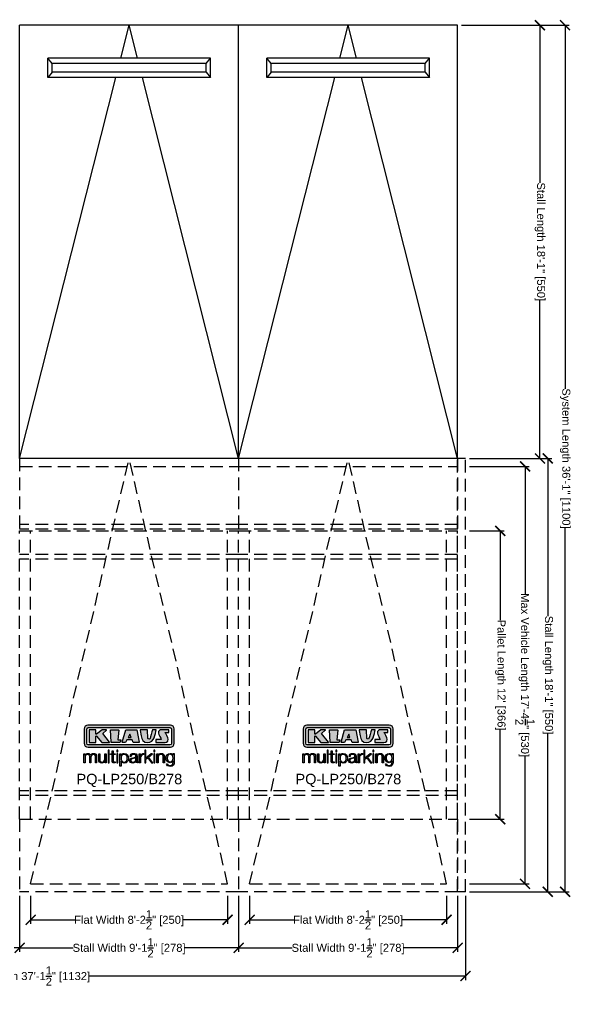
# Model space of a CAD drawing. Extents: x -210816 to 22943, y 10566 to 41486.
# Drawn here: x 13596.1 to 13881.4, y 18687.1 to 19177.7 of the extents above; entities that cross this region are included whole.
import ezdxf

# ---------------------------------------------------------------- set-up
doc = ezdxf.new("R2010")
doc.units = 0
doc.header["$MEASUREMENT"] = 0
doc.linetypes.add('DASHED', pattern=[0.2067, 0.1654, -0.0413])
doc.linetypes.add('HIDDEN', pattern=[9.525, 6.35, -3.175])
doc.layers.get('0').update_dxf_attribs({"linetype": 'CONTINUOUS'})
doc.layers.get('DEFPOINTS').update_dxf_attribs({"linetype": 'CONTINUOUS'})
for name, color, linetype in [('DIM', 6, 'CONTINUOUS'), ('KLAUS', 30, 'CONTINUOUS'), ('LOGO', 7, 'CONTINUOUS')]:
    doc.layers.add(name, color=color, linetype=linetype)
doc.styles.get("Standard").update_dxf_attribs({"font": 'arial.ttf'})
doc.dimstyles.get("Standard").update_dxf_attribs({"dimtxt": 5, "dimasz": 5, "dimexe": 2, "dimexo": 2, "dimgap": 0.09, "dimtad": 0, "dimtih": 1, "dimtoh": 1, "dimdec": 1, "dimzin": 0, "dimdsep": 46, "dimlunit": 4, "dimtxsty": 'Standard', "dimblk": 'ARCHTICK', "dimcen": -0.09, "dimadec": 0, "dimazin": 0, "dimtfac": 1, "dimtdec": 4, "dimtofl": 0, "dimtmove": 0, "dimatfit": 3, "dimldrblk": 'ARCHTICK', "dimfxl": 1, "dimtolj": 1, "dimtzin": 0, "dimarcsym": 0})

# ---------------------------------------------------------------- blocks, each defined once
blk = doc.blocks.new('KLAUS')
at = {"layer": 'LOGO'}
h = blk.add_hatch(color=8, dxfattribs=at)
h.dxf.hatch_style = 2
edge = h.paths.add_edge_path()
edge.add_spline(control_points=[(3.6, 29.09), (2.88, 29.09), (2.3, 28.51), (2.3, 27.8), (2.3, 27.8), (2.3, 16.11), (2.3, 16.11), (2.3, 15.39), (2.88, 14.81), (3.6, 14.81), (3.6, 14.81), (71.16, 14.81), (71.16, 14.81), (71.88, 14.81), (72.46, 15.39), (72.46, 16.11), (72.46, 16.11), (72.46, 27.8), (72.46, 27.8), (72.46, 28.51), (71.88, 29.09), (71.16, 29.09), (71.16, 29.09), (3.6, 29.09), (3.6, 29.09), (3.6, 29.09), (3.6, 29.09), (3.6, 29.09)], knot_values=[0, 0, 0, 0, 1, 1, 1, 2, 2, 2, 3, 3, 3, 4, 4, 4, 5, 5, 5, 6, 6, 6, 7, 7, 7, 8, 8, 8, 9, 9, 9, 9], degree=3, periodic=0)
edge = h.paths.add_edge_path()
edge.add_spline(control_points=[(3.35, 31.23), (3.35, 31.23), (71.47, 31.23), (71.47, 31.23), (73.26, 31.23), (74.71, 29.77), (74.71, 27.99), (74.71, 27.99), (74.71, 16.17), (74.71, 16.17), (74.71, 14.38), (73.26, 12.93), (71.47, 12.93), (71.47, 12.93), (3.35, 12.93), (3.35, 12.93), (1.56, 12.93), (0.11, 14.38), (0.11, 16.17), (0.11, 16.17), (0.11, 27.99), (0.11, 27.99), (0.11, 29.77), (1.56, 31.23), (3.35, 31.23), (3.35, 31.23), (3.35, 31.23), (3.35, 31.23)], knot_values=[0, 0, 0, 0, 1, 1, 1, 2, 2, 2, 3, 3, 3, 4, 4, 4, 5, 5, 5, 6, 6, 6, 7, 7, 7, 8, 8, 8, 9, 9, 9, 9], degree=3, periodic=0)
h = blk.add_hatch(color=8, dxfattribs=at)
h.dxf.hatch_style = 2
edge = h.paths.add_edge_path()
edge.add_spline(control_points=[(4.5, 27.33), (4.5, 27.33), (9.7, 27.33), (9.7, 27.33), (9.84, 27.33), (9.96, 27.22), (9.96, 27.08), (9.96, 27.08), (9.96, 23.69), (9.96, 23.69), (9.96, 23.69), (9.94, 23.64), (10.04, 23.59), (10.14, 23.53), (10.2, 23.57), (10.2, 23.57), (10.2, 23.57), (10.51, 23.75), (10.51, 23.75), (10.51, 23.75), (14.94, 27.33), (14.94, 27.33), (14.94, 27.33), (18.41, 27.33), (18.41, 27.33), (18.41, 27.33), (18.49, 27.33), (18.56, 27.2), (18.65, 27.04), (18.53, 26.91), (18.53, 26.91), (18.53, 26.91), (15.49, 24.11), (15.49, 24.11), (15.49, 24.11), (21.14, 17.06), (21.14, 17.06), (21.14, 17.06), (21.13, 16.91), (21.13, 16.91), (21.08, 16.84), (20.99, 16.82), (20.99, 16.82), (20.99, 16.82), (14.7, 16.82), (14.7, 16.82), (14.7, 16.82), (10.26, 22.17), (10.26, 22.17), (10.26, 22.17), (10.19, 22.24), (10.08, 22.21), (9.97, 22.18), (9.96, 22.11), (9.96, 22.11), (9.96, 22.11), (9.96, 17.08), (9.96, 17.08), (9.96, 16.94), (9.84, 16.82), (9.7, 16.82), (9.7, 16.82), (4.5, 16.82), (4.5, 16.82), (4.36, 16.82), (4.25, 16.94), (4.25, 17.08), (4.25, 17.08), (4.25, 27.08), (4.25, 27.08), (4.25, 27.22), (4.36, 27.33), (4.5, 27.33), (4.5, 27.33), (4.5, 27.33), (4.5, 27.33)], knot_values=[0, 0, 0, 0, 1, 1, 1, 2, 2, 2, 3, 3, 3, 4, 4, 4, 5, 5, 5, 6, 6, 6, 7, 7, 7, 8, 8, 8, 9, 9, 9, 10, 10, 10, 11, 11, 11, 12, 12, 12, 13, 13, 13, 14, 14, 14, 15, 15, 15, 16, 16, 16, 17, 17, 17, 18, 18, 18, 19, 19, 19, 20, 20, 20, 21, 21, 21, 22, 22, 22, 23, 23, 23, 24, 24, 24, 25, 25, 25, 25], degree=3, periodic=0)
h = blk.add_hatch(color=8, dxfattribs=at)
h.dxf.hatch_style = 2
h.paths.add_polyline_path([(22.42, 17.06), (21.97, 27.15), (22.24, 27.33), (28.55, 27.33), (28.86, 26.97), (28.01, 19.08), (30.26, 19.07), (30.44, 18.95), (30.08, 16.95), (29.49, 16.82), (22.6, 16.82)])
h = blk.add_hatch(color=8, dxfattribs=at)
h.paths.add_polyline_path([(36.52, 21.01), (38.93, 21.01), (37.87, 23.57)])
h.paths.add_polyline_path([(34.52, 27.33), (43.65, 27.33), (45.76, 16.94), (45.57, 16.82), (40.83, 16.82), (39.89, 18.95), (35.42, 18.95), (34.27, 16.82), (31.78, 16.82), (31.66, 17)])
h = blk.add_hatch(color=8, dxfattribs=at)
h.dxf.hatch_style = 2
edge = h.paths.add_edge_path()
edge.add_spline(control_points=[(52.69, 27.32), (52.69, 27.32), (52.88, 20.14), (52.88, 20.14), (53.01, 19.89), (53.2, 19.77), (53.43, 19.71), (53.91, 19.59), (54.43, 19.57), (54.64, 20.03), (55.23, 21.34), (56.27, 25.45), (56.6, 27.33), (56.6, 27.33), (59.77, 27.33), (59.77, 27.33), (58.77, 23.9), (58.56, 16.82), (52.63, 16.76), (48.72, 16.72), (48.01, 19.35), (47.27, 22.24), (46.89, 23.68), (46.54, 27.33), (46.54, 27.33), (46.54, 27.33), (52.69, 27.32), (52.69, 27.32), (52.69, 27.32), (52.69, 27.32), (52.69, 27.32)], knot_values=[0, 0, 0, 0, 1, 1, 1, 2, 2, 2, 3, 3, 3, 4, 4, 4, 5, 5, 5, 6, 6, 6, 7, 7, 7, 8, 8, 8, 9, 9, 9, 10, 10, 10, 10], degree=3, periodic=0)
h = blk.add_hatch(color=8, dxfattribs=at)
h.dxf.hatch_style = 2
edge = h.paths.add_edge_path()
edge.add_spline(control_points=[(64.46, 27.33), (64.46, 27.33), (70.31, 27.33), (70.31, 27.33), (70.31, 26.52), (70.31, 26.02), (70.31, 25.12), (70.31, 25.12), (67.3, 25.12), (67.3, 25.12), (67.24, 25.04), (67.25, 25.11), (67.25, 24.91), (67.25, 24.88), (69.73, 20.38), (69.73, 19.57), (69.73, 16.4), (67.22, 16.81), (65.9, 16.82), (65.9, 16.82), (59.59, 16.82), (59.59, 16.82), (59.59, 17.76), (59.59, 18.23), (59.59, 19.14), (59.59, 19.14), (63.75, 19.14), (63.75, 19.14), (63.82, 19.22), (63.81, 19.11), (63.81, 19.31), (63.81, 20.32), (61.58, 23.06), (61.58, 24.63), (61.58, 26.33), (62.83, 27.34), (64.46, 27.33), (64.46, 27.33), (64.46, 27.33), (64.46, 27.33)], knot_values=[0, 0, 0, 0, 1, 1, 1, 2, 2, 2, 3, 3, 3, 4, 4, 4, 5, 5, 5, 6, 6, 6, 7, 7, 7, 8, 8, 8, 9, 9, 9, 10, 10, 10, 11, 11, 11, 12, 12, 12, 13, 13, 13, 13], degree=3, periodic=0)
h = blk.add_hatch(color=30, dxfattribs=at)
h.dxf.hatch_style = 2
h.paths.add_polyline_path([(20.07, 0), (20.99, 0), (20.99, 10.45), (20.07, 10.45)])
h = blk.add_hatch(color=30, dxfattribs=at)
h.dxf.hatch_style = 2
edge = h.paths.add_edge_path()
edge.add_spline(control_points=[(24.22, 9.82), (24.22, 9.82), (23.3, 9.82), (23.3, 9.82), (23.3, 9.82), (23.3, 7.55), (23.3, 7.55), (23.3, 7.55), (21.98, 7.55), (21.98, 7.55), (21.98, 7.55), (21.98, 6.78), (21.98, 6.78), (21.98, 6.78), (23.3, 6.78), (23.3, 6.78), (23.3, 6.78), (23.3, 1.61), (23.3, 1.61), (23.28, 0.32), (23.71, -0.09), (24.94, -0.09), (25.22, -0.09), (25.48, -0.06), (25.76, -0.06), (25.76, -0.06), (25.76, 0.73), (25.76, 0.73), (25.5, 0.7), (25.23, 0.69), (24.97, 0.69), (24.31, 0.73), (24.22, 1.08), (24.22, 1.68), (24.22, 1.68), (24.22, 6.78), (24.22, 6.78), (24.22, 6.78), (25.76, 6.78), (25.76, 6.78), (25.76, 6.78), (25.76, 7.55), (25.76, 7.55), (25.76, 7.55), (24.22, 7.55), (24.22, 7.55), (24.22, 7.55), (24.22, 9.82), (24.22, 9.82), (24.22, 9.82), (24.22, 9.82), (24.22, 9.82)], knot_values=[0, 0, 0, 0, 1, 1, 1, 2, 2, 2, 3, 3, 3, 4, 4, 4, 5, 5, 5, 6, 6, 6, 7, 7, 7, 8, 8, 8, 9, 9, 9, 10, 10, 10, 11, 11, 11, 12, 12, 12, 13, 13, 13, 14, 14, 14, 15, 15, 15, 16, 16, 16, 17, 17, 17, 17], degree=3, periodic=0)
h = blk.add_hatch(color=30, dxfattribs=at)
h.paths.add_polyline_path([(27.1, 0), (28.03, 0), (28.03, 7.55), (27.1, 7.55)])
h.paths.add_polyline_path([(27.1, 8.98), (28.03, 8.98), (28.03, 10.45), (27.1, 10.45)])
h = blk.add_hatch(color=30, dxfattribs=at)
h.dxf.hatch_style = 2
h.paths.add_polyline_path([(50.4, 0), (51.32, 0), (51.32, 2.87), (52.82, 4.11), (55.8, 0), (56.96, 0), (53.52, 4.76), (56.74, 7.55), (55.51, 7.55), (51.32, 3.89), (51.32, 10.45), (50.4, 10.45)])
h = blk.add_hatch(color=30, dxfattribs=at)
h.paths.add_polyline_path([(57.74, 0), (58.66, 0), (58.66, 7.55), (57.74, 7.55)])
h.paths.add_polyline_path([(57.74, 8.98), (58.66, 8.98), (58.66, 10.45), (57.74, 10.45)])
h = blk.add_hatch(color=30, dxfattribs=at)
h.dxf.hatch_style = 2
edge = h.paths.add_edge_path()
edge.add_spline(control_points=[(0, 0), (0, 0), (0.92, 0), (0.92, 0), (0.92, 0), (0.92, 4.22), (0.92, 4.22), (0.94, 5.8), (1.58, 7), (3.18, 7), (4.35, 7), (4.77, 6.15), (4.76, 5.12), (4.76, 5.12), (4.76, 0), (4.76, 0), (4.76, 0), (5.68, 0), (5.68, 0), (5.68, 0), (5.68, 4.27), (5.68, 4.27), (5.68, 5.68), (6.14, 7), (7.73, 7), (9.05, 7), (9.52, 6.32), (9.52, 5.08), (9.52, 5.08), (9.52, 0), (9.52, 0), (9.52, 0), (10.44, 0), (10.44, 0), (10.44, 0), (10.44, 5.12), (10.44, 5.12), (10.44, 6.91), (9.59, 7.77), (7.94, 7.77), (6.94, 7.77), (5.99, 7.29), (5.54, 6.3), (5.26, 7.29), (4.36, 7.77), (3.37, 7.77), (2.17, 7.77), (1.38, 7.19), (0.89, 6.28), (0.89, 6.28), (0.85, 6.28), (0.85, 6.28), (0.85, 6.28), (0.85, 7.55), (0.85, 7.55), (0.85, 7.55), (0, 7.55), (0, 7.55), (0, 7.55), (0, 0), (0, 0), (0, 0), (0, 0), (0, 0)], knot_values=[0, 0, 0, 0, 1, 1, 1, 2, 2, 2, 3, 3, 3, 4, 4, 4, 5, 5, 5, 6, 6, 6, 7, 7, 7, 8, 8, 8, 9, 9, 9, 10, 10, 10, 11, 11, 11, 12, 12, 12, 13, 13, 13, 14, 14, 14, 15, 15, 15, 16, 16, 16, 17, 17, 17, 18, 18, 18, 19, 19, 19, 20, 20, 20, 21, 21, 21, 21], degree=3, periodic=0)
h = blk.add_hatch(color=30, dxfattribs=at)
h.dxf.hatch_style = 2
edge = h.paths.add_edge_path()
edge.add_spline(control_points=[(18.31, 7.55), (18.31, 7.55), (17.39, 7.55), (17.39, 7.55), (17.39, 7.55), (17.39, 3.59), (17.39, 3.59), (17.39, 2.05), (16.7, 0.56), (15.12, 0.56), (13.66, 0.56), (13.15, 1.27), (13.1, 2.64), (13.1, 2.64), (13.1, 7.55), (13.1, 7.55), (13.1, 7.55), (12.18, 7.55), (12.18, 7.55), (12.18, 7.55), (12.18, 2.65), (12.18, 2.65), (12.18, 0.89), (12.93, -0.22), (14.83, -0.22), (15.96, -0.22), (16.95, 0.35), (17.44, 1.36), (17.44, 1.36), (17.47, 1.36), (17.47, 1.36), (17.47, 1.36), (17.47, 0), (17.47, 0), (17.47, 0), (18.31, 0), (18.31, 0), (18.31, 0), (18.31, 7.55), (18.31, 7.55), (18.31, 7.55), (18.31, 7.55), (18.31, 7.55)], knot_values=[0, 0, 0, 0, 1, 1, 1, 2, 2, 2, 3, 3, 3, 4, 4, 4, 5, 5, 5, 6, 6, 6, 7, 7, 7, 8, 8, 8, 9, 9, 9, 10, 10, 10, 11, 11, 11, 12, 12, 12, 13, 13, 13, 14, 14, 14, 14], degree=3, periodic=0)
h = blk.add_hatch(color=30, dxfattribs=at)
edge = h.paths.add_edge_path()
edge.add_spline(control_points=[(35.84, 3.78), (35.84, 2.21), (35.12, 0.56), (33.37, 0.56), (31.4, 0.56), (30.72, 2.21), (30.72, 3.78), (30.72, 5.49), (31.33, 7), (33.37, 7), (35.12, 7), (35.84, 5.34), (35.84, 3.78), (35.84, 3.78), (35.84, 3.78), (35.84, 3.78)], knot_values=[0, 0, 0, 0, 1, 1, 1, 2, 2, 2, 3, 3, 3, 4, 4, 4, 5, 5, 5, 5], degree=3, periodic=0)
edge = h.paths.add_edge_path()
edge.add_spline(control_points=[(29.79, -2.8), (29.79, -2.8), (30.72, -2.8), (30.72, -2.8), (30.72, -2.8), (30.72, 1.43), (30.72, 1.43), (30.72, 1.43), (30.74, 1.43), (30.74, 1.43), (31.14, 0.35), (32.24, -0.22), (33.37, -0.22), (35.66, -0.22), (36.76, 1.64), (36.76, 3.78), (36.76, 5.91), (35.66, 7.77), (33.37, 7.77), (32.15, 7.77), (31.1, 7.14), (30.67, 6.12), (30.67, 6.12), (30.64, 6.12), (30.64, 6.12), (30.64, 6.12), (30.64, 7.55), (30.64, 7.55), (30.64, 7.55), (29.79, 7.55), (29.79, 7.55), (29.79, 7.55), (29.79, -2.8), (29.79, -2.8), (29.79, -2.8), (29.79, -2.8), (29.79, -2.8)], knot_values=[0, 0, 0, 0, 1, 1, 1, 2, 2, 2, 3, 3, 3, 4, 4, 4, 5, 5, 5, 6, 6, 6, 7, 7, 7, 8, 8, 8, 9, 9, 9, 10, 10, 10, 11, 11, 11, 12, 12, 12, 12], degree=3, periodic=0)
h = blk.add_hatch(color=30, dxfattribs=at)
edge = h.paths.add_edge_path()
edge.add_spline(control_points=[(43.03, 2.93), (43.04, 1.45), (41.8, 0.56), (40.39, 0.56), (39.53, 0.56), (38.71, 1.13), (38.71, 2.05), (38.71, 3.53), (40.66, 3.51), (42.22, 3.79), (42.47, 3.84), (42.88, 3.91), (43, 4.13), (43, 4.13), (43.03, 4.13), (43.03, 4.13), (43.03, 4.13), (43.03, 2.93), (43.03, 2.93), (43.03, 2.93), (43.03, 2.93), (43.03, 2.93)], knot_values=[0, 0, 0, 0, 1, 1, 1, 2, 2, 2, 3, 3, 3, 4, 4, 4, 5, 5, 5, 6, 6, 6, 7, 7, 7, 7], degree=3, periodic=0)
edge = h.paths.add_edge_path()
edge.add_spline(control_points=[(39.03, 5.24), (39.06, 6.47), (39.91, 7), (41.05, 7), (42.14, 7), (43.03, 6.69), (43.03, 5.45), (43.03, 4.61), (42.6, 4.51), (41.84, 4.42), (39.85, 4.19), (37.79, 4.11), (37.79, 1.99), (37.79, 0.47), (38.93, -0.22), (40.32, -0.22), (41.77, -0.22), (42.43, 0.34), (43.07, 1.32), (43.07, 1.32), (43.1, 1.32), (43.1, 1.32), (43.1, 0.53), (43.25, 0), (44.19, 0), (44.43, 0), (44.58, 0.01), (44.79, 0.06), (44.79, 0.06), (44.79, 0.83), (44.79, 0.83), (44.71, 0.81), (44.6, 0.78), (44.49, 0.78), (44.13, 0.78), (43.95, 0.98), (43.95, 1.33), (43.95, 1.33), (43.95, 5.34), (43.95, 5.34), (43.95, 7.36), (42.5, 7.77), (41.17, 7.77), (39.44, 7.77), (38.2, 7.01), (38.11, 5.24), (38.11, 5.24), (39.03, 5.24), (39.03, 5.24), (39.03, 5.24), (39.03, 5.24), (39.03, 5.24)], knot_values=[0, 0, 0, 0, 1, 1, 1, 2, 2, 2, 3, 3, 3, 4, 4, 4, 5, 5, 5, 6, 6, 6, 7, 7, 7, 8, 8, 8, 9, 9, 9, 10, 10, 10, 11, 11, 11, 12, 12, 12, 13, 13, 13, 14, 14, 14, 15, 15, 15, 16, 16, 16, 17, 17, 17, 17], degree=3, periodic=0)
h = blk.add_hatch(color=30, dxfattribs=at)
h.dxf.hatch_style = 2
edge = h.paths.add_edge_path()
edge.add_spline(control_points=[(45.79, 0), (45.79, 0), (46.71, 0), (46.71, 0), (46.71, 0), (46.71, 4.03), (46.71, 4.03), (46.71, 5.59), (47.85, 6.82), (49.52, 6.73), (49.52, 6.73), (49.52, 7.66), (49.52, 7.66), (48.16, 7.72), (47.14, 7), (46.67, 5.78), (46.67, 5.78), (46.64, 5.78), (46.64, 5.78), (46.64, 5.78), (46.64, 7.55), (46.64, 7.55), (46.64, 7.55), (45.79, 7.55), (45.79, 7.55), (45.79, 7.55), (45.79, 0), (45.79, 0), (45.79, 0), (45.79, 0), (45.79, 0)], knot_values=[0, 0, 0, 0, 1, 1, 1, 2, 2, 2, 3, 3, 3, 4, 4, 4, 5, 5, 5, 6, 6, 6, 7, 7, 7, 8, 8, 8, 9, 9, 9, 10, 10, 10, 10], degree=3, periodic=0)
h = blk.add_hatch(color=30, dxfattribs=at)
h.dxf.hatch_style = 2
edge = h.paths.add_edge_path()
edge.add_spline(control_points=[(60.41, 0), (60.41, 0), (61.33, 0), (61.33, 0), (61.33, 0), (61.33, 4.41), (61.33, 4.41), (61.36, 5.89), (62.24, 7), (63.7, 7), (65.2, 7), (65.62, 6.02), (65.62, 4.71), (65.62, 4.71), (65.62, 0), (65.62, 0), (65.62, 0), (66.54, 0), (66.54, 0), (66.54, 0), (66.54, 4.86), (66.54, 4.86), (66.54, 6.66), (65.9, 7.77), (63.78, 7.77), (62.71, 7.77), (61.7, 7.16), (61.36, 6.25), (61.36, 6.25), (61.33, 6.25), (61.33, 6.25), (61.33, 6.25), (61.33, 7.55), (61.33, 7.55), (61.33, 7.55), (60.41, 7.55), (60.41, 7.55), (60.41, 7.55), (60.41, 0), (60.41, 0), (60.41, 0), (60.41, 0), (60.41, 0)], knot_values=[0, 0, 0, 0, 1, 1, 1, 2, 2, 2, 3, 3, 3, 4, 4, 4, 5, 5, 5, 6, 6, 6, 7, 7, 7, 8, 8, 8, 9, 9, 9, 10, 10, 10, 11, 11, 11, 12, 12, 12, 13, 13, 13, 14, 14, 14, 14], degree=3, periodic=0)
h = blk.add_hatch(color=30, dxfattribs=at)
edge = h.paths.add_edge_path()
edge.add_spline(control_points=[(71.32, 0.86), (69.62, 0.86), (68.83, 2.34), (68.83, 3.86), (68.83, 5.43), (69.56, 7), (71.32, 7), (73.06, 7), (73.75, 5.34), (73.75, 3.86), (73.75, 2.33), (72.91, 0.86), (71.32, 0.86), (71.32, 0.86), (71.32, 0.86), (71.32, 0.86)], knot_values=[0, 0, 0, 0, 1, 1, 1, 2, 2, 2, 3, 3, 3, 4, 4, 4, 5, 5, 5, 5], degree=3, periodic=0)
edge = h.paths.add_edge_path()
edge.add_spline(control_points=[(74.67, 7.55), (74.67, 7.55), (73.75, 7.55), (73.75, 7.55), (73.75, 7.55), (73.75, 6.25), (73.75, 6.25), (73.75, 6.25), (73.72, 6.25), (73.72, 6.25), (73.35, 7.09), (72.41, 7.77), (71.32, 7.77), (69.13, 7.77), (67.9, 6.05), (67.9, 3.97), (67.9, 1.82), (68.9, 0.09), (71.32, 0.09), (72.4, 0.09), (73.29, 0.72), (73.72, 1.64), (73.72, 1.64), (73.75, 1.64), (73.75, 1.64), (73.75, 1.64), (73.75, 0.61), (73.75, 0.61), (73.75, -1.23), (73.01, -2.24), (71.32, -2.24), (70.29, -2.24), (69.31, -1.85), (69.1, -0.73), (69.1, -0.73), (68.18, -0.73), (68.18, -0.73), (68.31, -2.34), (69.81, -3.02), (71.32, -3.02), (73.79, -3.02), (74.65, -1.64), (74.67, 0.61), (74.67, 0.61), (74.67, 7.55), (74.67, 7.55), (74.67, 7.55), (74.67, 7.55), (74.67, 7.55)], knot_values=[0, 0, 0, 0, 1, 1, 1, 2, 2, 2, 3, 3, 3, 4, 4, 4, 5, 5, 5, 6, 6, 6, 7, 7, 7, 8, 8, 8, 9, 9, 9, 10, 10, 10, 11, 11, 11, 12, 12, 12, 13, 13, 13, 14, 14, 14, 15, 15, 15, 16, 16, 16, 16], degree=3, periodic=0)
for points in [[(22.42, 17.06), (21.97, 27.15), (22.24, 27.33), (28.55, 27.33), (28.86, 26.97), (28.01, 19.08), (30.26, 19.07), (30.44, 18.95), (30.08, 16.95), (29.49, 16.82), (22.6, 16.82), (22.42, 17.06), (22.42, 17.06)], [(34.52, 27.33), (43.65, 27.33), (45.76, 16.94), (45.57, 16.82), (40.83, 16.82), (39.89, 18.95), (35.42, 18.95), (34.27, 16.82), (31.78, 16.82), (31.66, 17), (34.52, 27.33), (34.52, 27.33)], [(36.52, 21.01), (38.93, 21.01), (37.87, 23.57), (36.52, 21.01), (36.52, 21.01)], [(20.07, 0), (20.99, 0), (20.99, 10.45), (20.07, 10.45), (20.07, 0), (20.07, 0)], [(27.1, 8.98), (28.03, 8.98), (28.03, 10.45), (27.1, 10.45), (27.1, 8.98), (27.1, 8.98)], [(50.4, 0), (51.32, 0), (51.32, 2.87), (52.82, 4.11), (55.8, 0), (56.96, 0), (53.52, 4.76), (56.74, 7.55), (55.51, 7.55), (51.32, 3.89), (51.32, 10.45), (50.4, 10.45), (50.4, 0), (50.4, 0)], [(57.74, 8.98), (58.66, 8.98), (58.66, 10.45), (57.74, 10.45), (57.74, 8.98), (57.74, 8.98)], [(27.1, 0), (28.03, 0), (28.03, 7.55), (27.1, 7.55), (27.1, 0), (27.1, 0)], [(57.74, 0), (58.66, 0), (58.66, 7.55), (57.74, 7.55), (57.74, 0), (57.74, 0)]]:
    blk.add_lwpolyline(points, dxfattribs=at)
for points, knots in [([(3.35, 31.23), (3.35, 31.23), (71.47, 31.23), (71.47, 31.23), (73.26, 31.23), (74.71, 29.77), (74.71, 27.99), (74.71, 27.99), (74.71, 16.17), (74.71, 16.17), (74.71, 14.38), (73.26, 12.93), (71.47, 12.93), (71.47, 12.93), (3.35, 12.93), (3.35, 12.93), (1.56, 12.93), (0.11, 14.38), (0.11, 16.17), (0.11, 16.17), (0.11, 27.99), (0.11, 27.99), (0.11, 29.77), (1.56, 31.23), (3.35, 31.23), (3.35, 31.23), (3.35, 31.23), (3.35, 31.23)], [0, 0, 0, 0, 1, 1, 1, 2, 2, 2, 3, 3, 3, 4, 4, 4, 5, 5, 5, 6, 6, 6, 7, 7, 7, 8, 8, 8, 9, 9, 9, 9]), ([(3.6, 29.09), (2.88, 29.09), (2.3, 28.51), (2.3, 27.8), (2.3, 27.8), (2.3, 16.11), (2.3, 16.11), (2.3, 15.39), (2.88, 14.81), (3.6, 14.81), (3.6, 14.81), (71.16, 14.81), (71.16, 14.81), (71.88, 14.81), (72.46, 15.39), (72.46, 16.11), (72.46, 16.11), (72.46, 27.8), (72.46, 27.8), (72.46, 28.51), (71.88, 29.09), (71.16, 29.09), (71.16, 29.09), (3.6, 29.09), (3.6, 29.09), (3.6, 29.09), (3.6, 29.09), (3.6, 29.09)], [0, 0, 0, 0, 1, 1, 1, 2, 2, 2, 3, 3, 3, 4, 4, 4, 5, 5, 5, 6, 6, 6, 7, 7, 7, 8, 8, 8, 9, 9, 9, 9]), ([(4.5, 27.33), (4.5, 27.33), (9.7, 27.33), (9.7, 27.33), (9.84, 27.33), (9.96, 27.22), (9.96, 27.08), (9.96, 27.08), (9.96, 23.69), (9.96, 23.69), (9.96, 23.69), (9.94, 23.64), (10.04, 23.59), (10.14, 23.53), (10.2, 23.57), (10.2, 23.57), (10.2, 23.57), (10.51, 23.75), (10.51, 23.75), (10.51, 23.75), (14.94, 27.33), (14.94, 27.33), (14.94, 27.33), (18.41, 27.33), (18.41, 27.33), (18.41, 27.33), (18.49, 27.33), (18.56, 27.2), (18.65, 27.04), (18.53, 26.91), (18.53, 26.91), (18.53, 26.91), (15.49, 24.11), (15.49, 24.11), (15.49, 24.11), (21.14, 17.06), (21.14, 17.06), (21.14, 17.06), (21.13, 16.91), (21.13, 16.91), (21.08, 16.84), (20.99, 16.82), (20.99, 16.82), (20.99, 16.82), (14.7, 16.82), (14.7, 16.82), (14.7, 16.82), (10.26, 22.17), (10.26, 22.17), (10.26, 22.17), (10.19, 22.24), (10.08, 22.21), (9.97, 22.18), (9.96, 22.11), (9.96, 22.11), (9.96, 22.11), (9.96, 17.08), (9.96, 17.08), (9.96, 16.94), (9.84, 16.82), (9.7, 16.82), (9.7, 16.82), (4.5, 16.82), (4.5, 16.82), (4.36, 16.82), (4.25, 16.94), (4.25, 17.08), (4.25, 17.08), (4.25, 27.08), (4.25, 27.08), (4.25, 27.22), (4.36, 27.33), (4.5, 27.33), (4.5, 27.33), (4.5, 27.33), (4.5, 27.33)], [0, 0, 0, 0, 1, 1, 1, 2, 2, 2, 3, 3, 3, 4, 4, 4, 5, 5, 5, 6, 6, 6, 7, 7, 7, 8, 8, 8, 9, 9, 9, 10, 10, 10, 11, 11, 11, 12, 12, 12, 13, 13, 13, 14, 14, 14, 15, 15, 15, 16, 16, 16, 17, 17, 17, 18, 18, 18, 19, 19, 19, 20, 20, 20, 21, 21, 21, 22, 22, 22, 23, 23, 23, 24, 24, 24, 25, 25, 25, 25]), ([(52.69, 27.32), (52.69, 27.32), (52.88, 20.14), (52.88, 20.14), (53.01, 19.89), (53.2, 19.77), (53.43, 19.71), (53.91, 19.59), (54.43, 19.57), (54.64, 20.03), (55.23, 21.34), (56.27, 25.45), (56.6, 27.33), (56.6, 27.33), (59.77, 27.33), (59.77, 27.33), (58.77, 23.9), (58.56, 16.82), (52.63, 16.76), (48.72, 16.72), (48.01, 19.35), (47.27, 22.24), (46.89, 23.68), (46.54, 27.33), (46.54, 27.33), (46.54, 27.33), (52.69, 27.32), (52.69, 27.32), (52.69, 27.32), (52.69, 27.32), (52.69, 27.32)], [0, 0, 0, 0, 1, 1, 1, 2, 2, 2, 3, 3, 3, 4, 4, 4, 5, 5, 5, 6, 6, 6, 7, 7, 7, 8, 8, 8, 9, 9, 9, 10, 10, 10, 10]), ([(64.46, 27.33), (64.46, 27.33), (70.31, 27.33), (70.31, 27.33), (70.31, 26.52), (70.31, 26.02), (70.31, 25.12), (70.31, 25.12), (67.3, 25.12), (67.3, 25.12), (67.24, 25.04), (67.25, 25.11), (67.25, 24.91), (67.25, 24.88), (69.73, 20.38), (69.73, 19.57), (69.73, 16.4), (67.22, 16.81), (65.9, 16.82), (65.9, 16.82), (59.59, 16.82), (59.59, 16.82), (59.59, 17.76), (59.59, 18.23), (59.59, 19.14), (59.59, 19.14), (63.75, 19.14), (63.75, 19.14), (63.82, 19.22), (63.81, 19.11), (63.81, 19.31), (63.81, 20.32), (61.58, 23.06), (61.58, 24.63), (61.58, 26.33), (62.83, 27.34), (64.46, 27.33), (64.46, 27.33), (64.46, 27.33), (64.46, 27.33)], [0, 0, 0, 0, 1, 1, 1, 2, 2, 2, 3, 3, 3, 4, 4, 4, 5, 5, 5, 6, 6, 6, 7, 7, 7, 8, 8, 8, 9, 9, 9, 10, 10, 10, 11, 11, 11, 12, 12, 12, 13, 13, 13, 13]), ([(24.22, 9.82), (24.22, 9.82), (23.3, 9.82), (23.3, 9.82), (23.3, 9.82), (23.3, 7.55), (23.3, 7.55), (23.3, 7.55), (21.98, 7.55), (21.98, 7.55), (21.98, 7.55), (21.98, 6.78), (21.98, 6.78), (21.98, 6.78), (23.3, 6.78), (23.3, 6.78), (23.3, 6.78), (23.3, 1.61), (23.3, 1.61), (23.28, 0.32), (23.71, -0.09), (24.94, -0.09), (25.22, -0.09), (25.48, -0.06), (25.76, -0.06), (25.76, -0.06), (25.76, 0.73), (25.76, 0.73), (25.5, 0.7), (25.23, 0.69), (24.97, 0.69), (24.31, 0.73), (24.22, 1.08), (24.22, 1.68), (24.22, 1.68), (24.22, 6.78), (24.22, 6.78), (24.22, 6.78), (25.76, 6.78), (25.76, 6.78), (25.76, 6.78), (25.76, 7.55), (25.76, 7.55), (25.76, 7.55), (24.22, 7.55), (24.22, 7.55), (24.22, 7.55), (24.22, 9.82), (24.22, 9.82), (24.22, 9.82), (24.22, 9.82), (24.22, 9.82)], [0, 0, 0, 0, 1, 1, 1, 2, 2, 2, 3, 3, 3, 4, 4, 4, 5, 5, 5, 6, 6, 6, 7, 7, 7, 8, 8, 8, 9, 9, 9, 10, 10, 10, 11, 11, 11, 12, 12, 12, 13, 13, 13, 14, 14, 14, 15, 15, 15, 16, 16, 16, 17, 17, 17, 17]), ([(0, 0), (0, 0), (0.92, 0), (0.92, 0), (0.92, 0), (0.92, 4.22), (0.92, 4.22), (0.94, 5.8), (1.58, 7), (3.18, 7), (4.35, 7), (4.77, 6.15), (4.76, 5.12), (4.76, 5.12), (4.76, 0), (4.76, 0), (4.76, 0), (5.68, 0), (5.68, 0), (5.68, 0), (5.68, 4.27), (5.68, 4.27), (5.68, 5.68), (6.14, 7), (7.73, 7), (9.05, 7), (9.52, 6.32), (9.52, 5.08), (9.52, 5.08), (9.52, 0), (9.52, 0), (9.52, 0), (10.44, 0), (10.44, 0), (10.44, 0), (10.44, 5.12), (10.44, 5.12), (10.44, 6.91), (9.59, 7.77), (7.94, 7.77), (6.94, 7.77), (5.99, 7.29), (5.54, 6.3), (5.26, 7.29), (4.36, 7.77), (3.37, 7.77), (2.17, 7.77), (1.38, 7.19), (0.89, 6.28), (0.89, 6.28), (0.85, 6.28), (0.85, 6.28), (0.85, 6.28), (0.85, 7.55), (0.85, 7.55), (0.85, 7.55), (0, 7.55), (0, 7.55), (0, 7.55), (0, 0), (0, 0), (0, 0), (0, 0), (0, 0)], [0, 0, 0, 0, 1, 1, 1, 2, 2, 2, 3, 3, 3, 4, 4, 4, 5, 5, 5, 6, 6, 6, 7, 7, 7, 8, 8, 8, 9, 9, 9, 10, 10, 10, 11, 11, 11, 12, 12, 12, 13, 13, 13, 14, 14, 14, 15, 15, 15, 16, 16, 16, 17, 17, 17, 18, 18, 18, 19, 19, 19, 20, 20, 20, 21, 21, 21, 21]), ([(18.31, 7.55), (18.31, 7.55), (17.39, 7.55), (17.39, 7.55), (17.39, 7.55), (17.39, 3.59), (17.39, 3.59), (17.39, 2.05), (16.7, 0.56), (15.12, 0.56), (13.66, 0.56), (13.15, 1.27), (13.1, 2.64), (13.1, 2.64), (13.1, 7.55), (13.1, 7.55), (13.1, 7.55), (12.18, 7.55), (12.18, 7.55), (12.18, 7.55), (12.18, 2.65), (12.18, 2.65), (12.18, 0.89), (12.93, -0.22), (14.83, -0.22), (15.96, -0.22), (16.95, 0.35), (17.44, 1.36), (17.44, 1.36), (17.47, 1.36), (17.47, 1.36), (17.47, 1.36), (17.47, 0), (17.47, 0), (17.47, 0), (18.31, 0), (18.31, 0), (18.31, 0), (18.31, 7.55), (18.31, 7.55), (18.31, 7.55), (18.31, 7.55), (18.31, 7.55)], [0, 0, 0, 0, 1, 1, 1, 2, 2, 2, 3, 3, 3, 4, 4, 4, 5, 5, 5, 6, 6, 6, 7, 7, 7, 8, 8, 8, 9, 9, 9, 10, 10, 10, 11, 11, 11, 12, 12, 12, 13, 13, 13, 14, 14, 14, 14]), ([(29.79, -2.8), (29.79, -2.8), (30.72, -2.8), (30.72, -2.8), (30.72, -2.8), (30.72, 1.43), (30.72, 1.43), (30.72, 1.43), (30.74, 1.43), (30.74, 1.43), (31.14, 0.35), (32.24, -0.22), (33.37, -0.22), (35.66, -0.22), (36.76, 1.64), (36.76, 3.78), (36.76, 5.91), (35.66, 7.77), (33.37, 7.77), (32.15, 7.77), (31.1, 7.14), (30.67, 6.12), (30.67, 6.12), (30.64, 6.12), (30.64, 6.12), (30.64, 6.12), (30.64, 7.55), (30.64, 7.55), (30.64, 7.55), (29.79, 7.55), (29.79, 7.55), (29.79, 7.55), (29.79, -2.8), (29.79, -2.8), (29.79, -2.8), (29.79, -2.8), (29.79, -2.8)], [0, 0, 0, 0, 1, 1, 1, 2, 2, 2, 3, 3, 3, 4, 4, 4, 5, 5, 5, 6, 6, 6, 7, 7, 7, 8, 8, 8, 9, 9, 9, 10, 10, 10, 11, 11, 11, 12, 12, 12, 12]), ([(35.84, 3.78), (35.84, 2.21), (35.12, 0.56), (33.37, 0.56), (31.4, 0.56), (30.72, 2.21), (30.72, 3.78), (30.72, 5.49), (31.33, 7), (33.37, 7), (35.12, 7), (35.84, 5.34), (35.84, 3.78), (35.84, 3.78), (35.84, 3.78), (35.84, 3.78)], [0, 0, 0, 0, 1, 1, 1, 2, 2, 2, 3, 3, 3, 4, 4, 4, 5, 5, 5, 5]), ([(39.03, 5.24), (39.06, 6.47), (39.91, 7), (41.05, 7), (42.14, 7), (43.03, 6.69), (43.03, 5.45), (43.03, 4.61), (42.6, 4.51), (41.84, 4.42), (39.85, 4.19), (37.79, 4.11), (37.79, 1.99), (37.79, 0.47), (38.93, -0.22), (40.32, -0.22), (41.77, -0.22), (42.43, 0.34), (43.07, 1.32), (43.07, 1.32), (43.1, 1.32), (43.1, 1.32), (43.1, 0.53), (43.25, 0), (44.19, 0), (44.43, 0), (44.58, 0.01), (44.79, 0.06), (44.79, 0.06), (44.79, 0.83), (44.79, 0.83), (44.71, 0.81), (44.6, 0.78), (44.49, 0.78), (44.13, 0.78), (43.95, 0.98), (43.95, 1.33), (43.95, 1.33), (43.95, 5.34), (43.95, 5.34), (43.95, 7.36), (42.5, 7.77), (41.17, 7.77), (39.44, 7.77), (38.2, 7.01), (38.11, 5.24), (38.11, 5.24), (39.03, 5.24), (39.03, 5.24), (39.03, 5.24), (39.03, 5.24), (39.03, 5.24)], [0, 0, 0, 0, 1, 1, 1, 2, 2, 2, 3, 3, 3, 4, 4, 4, 5, 5, 5, 6, 6, 6, 7, 7, 7, 8, 8, 8, 9, 9, 9, 10, 10, 10, 11, 11, 11, 12, 12, 12, 13, 13, 13, 14, 14, 14, 15, 15, 15, 16, 16, 16, 17, 17, 17, 17]), ([(43.03, 2.93), (43.04, 1.45), (41.8, 0.56), (40.39, 0.56), (39.53, 0.56), (38.71, 1.13), (38.71, 2.05), (38.71, 3.53), (40.66, 3.51), (42.22, 3.79), (42.47, 3.84), (42.88, 3.91), (43, 4.13), (43, 4.13), (43.03, 4.13), (43.03, 4.13), (43.03, 4.13), (43.03, 2.93), (43.03, 2.93), (43.03, 2.93), (43.03, 2.93), (43.03, 2.93)], [0, 0, 0, 0, 1, 1, 1, 2, 2, 2, 3, 3, 3, 4, 4, 4, 5, 5, 5, 6, 6, 6, 7, 7, 7, 7]), ([(45.79, 0), (45.79, 0), (46.71, 0), (46.71, 0), (46.71, 0), (46.71, 4.03), (46.71, 4.03), (46.71, 5.59), (47.85, 6.82), (49.52, 6.73), (49.52, 6.73), (49.52, 7.66), (49.52, 7.66), (48.16, 7.72), (47.14, 7), (46.67, 5.78), (46.67, 5.78), (46.64, 5.78), (46.64, 5.78), (46.64, 5.78), (46.64, 7.55), (46.64, 7.55), (46.64, 7.55), (45.79, 7.55), (45.79, 7.55), (45.79, 7.55), (45.79, 0), (45.79, 0), (45.79, 0), (45.79, 0), (45.79, 0)], [0, 0, 0, 0, 1, 1, 1, 2, 2, 2, 3, 3, 3, 4, 4, 4, 5, 5, 5, 6, 6, 6, 7, 7, 7, 8, 8, 8, 9, 9, 9, 10, 10, 10, 10]), ([(60.41, 0), (60.41, 0), (61.33, 0), (61.33, 0), (61.33, 0), (61.33, 4.41), (61.33, 4.41), (61.36, 5.89), (62.24, 7), (63.7, 7), (65.2, 7), (65.62, 6.02), (65.62, 4.71), (65.62, 4.71), (65.62, 0), (65.62, 0), (65.62, 0), (66.54, 0), (66.54, 0), (66.54, 0), (66.54, 4.86), (66.54, 4.86), (66.54, 6.66), (65.9, 7.77), (63.78, 7.77), (62.71, 7.77), (61.7, 7.16), (61.36, 6.25), (61.36, 6.25), (61.33, 6.25), (61.33, 6.25), (61.33, 6.25), (61.33, 7.55), (61.33, 7.55), (61.33, 7.55), (60.41, 7.55), (60.41, 7.55), (60.41, 7.55), (60.41, 0), (60.41, 0), (60.41, 0), (60.41, 0), (60.41, 0)], [0, 0, 0, 0, 1, 1, 1, 2, 2, 2, 3, 3, 3, 4, 4, 4, 5, 5, 5, 6, 6, 6, 7, 7, 7, 8, 8, 8, 9, 9, 9, 10, 10, 10, 11, 11, 11, 12, 12, 12, 13, 13, 13, 14, 14, 14, 14]), ([(74.67, 7.55), (74.67, 7.55), (73.75, 7.55), (73.75, 7.55), (73.75, 7.55), (73.75, 6.25), (73.75, 6.25), (73.75, 6.25), (73.72, 6.25), (73.72, 6.25), (73.35, 7.09), (72.41, 7.77), (71.32, 7.77), (69.13, 7.77), (67.9, 6.05), (67.9, 3.97), (67.9, 1.82), (68.9, 0.09), (71.32, 0.09), (72.4, 0.09), (73.29, 0.72), (73.72, 1.64), (73.72, 1.64), (73.75, 1.64), (73.75, 1.64), (73.75, 1.64), (73.75, 0.61), (73.75, 0.61), (73.75, -1.23), (73.01, -2.24), (71.32, -2.24), (70.29, -2.24), (69.31, -1.85), (69.1, -0.73), (69.1, -0.73), (68.18, -0.73), (68.18, -0.73), (68.31, -2.34), (69.81, -3.02), (71.32, -3.02), (73.79, -3.02), (74.65, -1.64), (74.67, 0.61), (74.67, 0.61), (74.67, 7.55), (74.67, 7.55), (74.67, 7.55), (74.67, 7.55), (74.67, 7.55)], [0, 0, 0, 0, 1, 1, 1, 2, 2, 2, 3, 3, 3, 4, 4, 4, 5, 5, 5, 6, 6, 6, 7, 7, 7, 8, 8, 8, 9, 9, 9, 10, 10, 10, 11, 11, 11, 12, 12, 12, 13, 13, 13, 14, 14, 14, 15, 15, 15, 16, 16, 16, 16]), ([(71.32, 0.86), (69.62, 0.86), (68.83, 2.34), (68.83, 3.86), (68.83, 5.43), (69.56, 7), (71.32, 7), (73.06, 7), (73.75, 5.34), (73.75, 3.86), (73.75, 2.33), (72.91, 0.86), (71.32, 0.86), (71.32, 0.86), (71.32, 0.86), (71.32, 0.86)], [0, 0, 0, 0, 1, 1, 1, 2, 2, 2, 3, 3, 3, 4, 4, 4, 5, 5, 5, 5])]:
    blk.add_open_spline(points, degree=3, knots=knots, dxfattribs=at)
blk = doc.blocks.new('A$C7328')
at = {"layer": 'KLAUS', "color": 4, "linetype": 'HIDDEN'}
for p, q in [((109.45, 216.53), (0, 216.53)), ((0, 216.53), (0, 180.31)), ((109.45, 216.53), (109.45, 180.31)), ((0, 212.6), (109.45, 212.6)), ((0, 36.22), (0, 0)), ((109.45, 36.22), (109.45, 0)), ((109.45, 0), (0, 0)), ((5.51, 3.94), (103.94, 3.94))]:
    blk.add_line(p, q, dxfattribs=at)
at = {"layer": 'KLAUS', "linetype": 'HIDDEN'}
for p, q in [((5.51, 3.94), (54.72, 216.53)), ((103.94, 3.94), (54.72, 216.53)), ((0, 180.31), (109.45, 180.31)), ((0, 36.22), (0, 180.31)), ((5.51, 36.22), (5.51, 180.31)), ((103.94, 36.22), (103.94, 180.31)), ((109.45, 36.22), (109.45, 180.31)), ((0, 36.22), (109.45, 36.22))]:
    blk.add_line(p, q, dxfattribs=at)
at = {"layer": 'KLAUS', "color": 3, "linetype": 'HIDDEN'}
for p, q in [((109.45, 183.51), (0, 183.51)), ((109.45, 181.14), (0, 181.14))]:
    blk.add_line(p, q, dxfattribs=at)
at = {"layer": 'KLAUS', "color": 2, "linetype": 'HIDDEN'}
for p, q in [((109.45, 168.5), (0, 168.5)), ((109.45, 166.14), (0, 166.14)), ((109.45, 50.39), (0, 50.39)), ((109.45, 48.03), (0, 48.03))]:
    blk.add_line(p, q, dxfattribs=at)
at = {"layer": 'KLAUS', "linetype": 'DASHED', "xscale": 0.6042342747489289, "yscale": 0.6042342747559075, "zscale": 0.604234274745576, "rotation": 0.01107024451872799}
blk.add_blockref('KLAUS', (32.15, 64.44), dxfattribs=at)
at = {"layer": 'KLAUS', "linetype": 'DASHED'}
blk.add_text('PQ-LP250/B278', height=5.1969, dxfattribs=at).set_placement((28.41, 53.74))
blk = doc.blocks.new('A$C19511')
at = {"layer": 'KLAUS', "linetype": 'HIDDEN'}
for p, q in [((0, 0), (0, 216.535)), ((3.937, 216.535), (0, 216.535)), ((3.937, 0), (3.937, 216.535)), ((3.937, 0), (0, 0))]:
    blk.add_line(p, q, dxfattribs=at)
blk = doc.blocks.new('A$C3593')
for p, q in [((0, 0), (0, 216.53)), ((109.45, 216.53), (0, 216.53)), ((50.55, 200.03), (54.72, 216.53)), ((58.9, 200.03), (54.72, 216.53)), ((109.45, 0), (109.45, 216.53)), ((95.4, 200.03), (14.05, 200.03)), ((14.05, 190.33), (14.05, 200.03)), ((16.27, 197.32), (14.05, 200.03)), ((16.27, 193.03), (16.27, 197.32)), ((93.18, 197.32), (16.27, 197.32)), ((93.18, 197.32), (95.4, 200.03)), ((93.18, 193.03), (93.18, 197.32)), ((95.4, 190.33), (95.4, 200.03)), ((16.27, 193.03), (14.05, 190.33)), ((93.18, 193.03), (16.27, 193.03)), ((93.18, 193.03), (95.4, 190.33)), ((0, 0), (48.1, 190.33)), ((95.4, 190.33), (14.05, 190.33)), ((109.45, 0), (61.35, 190.33)), ((109.45, 0), (0, 0))]:
    blk.add_line(p, q)
blk = doc.blocks.new('_ARCHTICK')
at = {"color": 0, "linetype": 'ByBlock', "const_width": 0.15}
blk.add_lwpolyline([(-0.5, -0.5), (0.5, 0.5)], dxfattribs=at)
blk = doc.blocks.new('*D17741')
at = {"layer": 'DEFPOINTS', "color": 0}
for p in [(13818.95, 18922.15), (13818.95, 18778.06), (13836.37, 18778.06)]:
    blk.add_point(p, dxfattribs=at)
at = {"layer": 'DIM', "color": 0, "lineweight": -2}
for p, q in [((13820.95, 18922.15), (13838.37, 18922.15)), ((13836.37, 18922.15), (13836.37, 18877.49)), ((13836.37, 18778.06), (13836.37, 18822.72)), ((13820.95, 18778.06), (13838.37, 18778.06))]:
    blk.add_line(p, q, dxfattribs=at)
at = {"layer": 'DIM', "color": 0, "lineweight": -2, "xscale": 5, "yscale": 5, "zscale": 5}
for p, rotation in [((13836.37, 18922.15), 90), ((13836.37, 18778.06), 270)]:
    blk.add_blockref('_ARCHTICK', p, dxfattribs=dict(at, rotation=rotation))
at = {"layer": 'DIM', "color": 0, "insert": (13836.37, 18850.11), "char_height": 4, "attachment_point": 5, "rotation": 270}
blk.add_mtext("\\A1;Pallet Length 12' [366]", dxfattribs=at)
blk = doc.blocks.new('*D17742')
at = {"layer": 'DEFPOINTS', "color": 0}
for p in [(13818.95, 18954.44), (13818.95, 18745.78), (13848.73, 18745.78)]:
    blk.add_point(p, dxfattribs=at)
at = {"layer": 'DIM', "color": 0, "lineweight": -2}
for p, q in [((13820.95, 18954.44), (13850.73, 18954.44)), ((13848.73, 18954.44), (13848.73, 18890.66)), ((13848.73, 18745.78), (13848.73, 18809.55)), ((13820.95, 18745.78), (13850.73, 18745.78))]:
    blk.add_line(p, q, dxfattribs=at)
at = {"layer": 'DIM', "color": 0, "lineweight": -2, "xscale": 5, "yscale": 5, "zscale": 5}
for p, rotation in [((13848.73, 18954.44), 90), ((13848.73, 18745.78), 270)]:
    blk.add_blockref('_ARCHTICK', p, dxfattribs=dict(at, rotation=rotation))
at = {"layer": 'DIM', "color": 0, "insert": (13848.73, 18850.11), "char_height": 4, "attachment_point": 5, "rotation": 270}
blk.add_mtext('\\A1;Max Vehicle Length 17\'-4{\\H1.000000x;\\S1/2;}" [530]', dxfattribs=at)
blk = doc.blocks.new('*D17743')
at = {"layer": 'DEFPOINTS', "color": 0}
for p in [(13822.89, 18958.37), (13822.89, 18741.84), (13860.09, 18741.84)]:
    blk.add_point(p, dxfattribs=at)
at = {"layer": 'DIM', "color": 0, "lineweight": -2}
for p, q in [((13824.89, 18958.37), (13862.09, 18958.37)), ((13860.09, 18958.37), (13860.09, 18879.5)), ((13860.09, 18741.84), (13860.09, 18820.71)), ((13824.89, 18741.84), (13862.09, 18741.84))]:
    blk.add_line(p, q, dxfattribs=at)
at = {"layer": 'DIM', "color": 0, "lineweight": -2, "xscale": 5, "yscale": 5, "zscale": 5}
for p, rotation in [((13860.09, 18958.37), 90), ((13860.09, 18741.84), 270)]:
    blk.add_blockref('_ARCHTICK', p, dxfattribs=dict(at, rotation=rotation))
at = {"layer": 'DIM', "color": 0, "insert": (13860.09, 18850.11), "char_height": 4, "attachment_point": 5, "rotation": 270}
blk.add_mtext('\\A1;Stall Length 18\'-1" [550]', dxfattribs=at)
blk = doc.blocks.new('*D17744')
at = {"layer": 'DEFPOINTS', "color": 0}
for p in [(13815.02, 19174.91), (13818.95, 18958.37), (13856.15, 18958.37)]:
    blk.add_point(p, dxfattribs=at)
at = {"layer": 'DIM', "color": 0, "lineweight": -2}
for p, q in [((13817.02, 19174.91), (13858.15, 19174.91)), ((13856.15, 19174.91), (13856.15, 19096.04)), ((13856.15, 18958.37), (13856.15, 19037.25)), ((13820.95, 18958.37), (13858.15, 18958.37))]:
    blk.add_line(p, q, dxfattribs=at)
at = {"layer": 'DIM', "color": 0, "lineweight": -2, "xscale": 5, "yscale": 5, "zscale": 5}
for p, rotation in [((13856.15, 19174.91), 90), ((13856.15, 18958.37), 270)]:
    blk.add_blockref('_ARCHTICK', p, dxfattribs=dict(at, rotation=rotation))
at = {"layer": 'DIM', "color": 0, "insert": (13856.15, 19066.64), "char_height": 4, "attachment_point": 5, "rotation": 270}
blk.add_mtext('\\A1;Stall Length 18\'-1" [550]', dxfattribs=at)
blk = doc.blocks.new('*D17745')
at = {"layer": 'DEFPOINTS', "color": 0}
for p in [(13815.02, 19174.91), (13818.95, 18741.84), (13868.74, 18741.84)]:
    blk.add_point(p, dxfattribs=at)
at = {"layer": 'DIM', "color": 0, "lineweight": -2}
for p, q in [((13817.02, 19174.91), (13870.74, 19174.91)), ((13868.74, 19174.91), (13868.74, 18993.2)), ((13868.74, 18741.84), (13868.74, 18923.55)), ((13820.95, 18741.84), (13870.74, 18741.84))]:
    blk.add_line(p, q, dxfattribs=at)
at = {"layer": 'DIM', "color": 0, "lineweight": -2, "xscale": 5, "yscale": 5, "zscale": 5}
for p, rotation in [((13868.74, 19174.91), 90), ((13868.74, 18741.84), 270)]:
    blk.add_blockref('_ARCHTICK', p, dxfattribs=dict(at, rotation=rotation))
at = {"layer": 'DIM', "color": 0, "insert": (13868.74, 18958.37), "char_height": 4, "attachment_point": 5, "rotation": 270}
blk.add_mtext('\\A1;System Length 36\'-1" [1100]', dxfattribs=at)
blk = doc.blocks.new('*D18538')
at = {"layer": 'DEFPOINTS', "color": 0}
for p in [(13705.57, 18741.84), (13815.02, 18741.84), (13815.02, 18713.83)]:
    blk.add_point(p, dxfattribs=at)
at = {"layer": 'DIM', "color": 0, "lineweight": -2}
for p, q in [((13705.57, 18739.84), (13705.57, 18711.83)), ((13815.02, 18739.84), (13815.02, 18711.83)), ((13705.57, 18713.83), (13732.38, 18713.83)), ((13815.02, 18713.83), (13788.21, 18713.83))]:
    blk.add_line(p, q, dxfattribs=at)
at = {"layer": 'DIM', "color": 0, "lineweight": -2, "xscale": 5, "yscale": 5, "zscale": 5, "rotation": 180}
blk.add_blockref('_ARCHTICK', (13705.57, 18713.83), dxfattribs=at)
at = {"layer": 'DIM', "color": 0, "lineweight": -2, "xscale": 5, "yscale": 5, "zscale": 5}
blk.add_blockref('_ARCHTICK', (13815.02, 18713.83), dxfattribs=at)
at = {"layer": 'DIM', "color": 0, "insert": (13760.29, 18713.83), "char_height": 4, "attachment_point": 5}
blk.add_mtext('\\A1;Stall Width 9\'-1{\\H1.000000x;\\S1/2;}" [278]', dxfattribs=at)
blk = doc.blocks.new('*D18539')
at = {"layer": 'DEFPOINTS', "color": 0}
for p in [(13711.08, 18741.84), (13809.51, 18741.84), (13809.51, 18727.83)]:
    blk.add_point(p, dxfattribs=at)
at = {"layer": 'DIM', "color": 0, "lineweight": -2}
for p, q in [((13711.08, 18739.84), (13711.08, 18725.83)), ((13809.51, 18739.84), (13809.51, 18725.83)), ((13711.08, 18727.83), (13733.26, 18727.83)), ((13809.51, 18727.83), (13787.33, 18727.83))]:
    blk.add_line(p, q, dxfattribs=at)
at = {"layer": 'DIM', "color": 0, "lineweight": -2, "xscale": 5, "yscale": 5, "zscale": 5, "rotation": 180}
blk.add_blockref('_ARCHTICK', (13711.08, 18727.83), dxfattribs=at)
at = {"layer": 'DIM', "color": 0, "lineweight": -2, "xscale": 5, "yscale": 5, "zscale": 5}
blk.add_blockref('_ARCHTICK', (13809.51, 18727.83), dxfattribs=at)
at = {"layer": 'DIM', "color": 0, "insert": (13760.29, 18727.83), "char_height": 4, "attachment_point": 5}
blk.add_mtext('\\A1;Flat Width 8\'-2{\\H1.000000x;\\S1/2;}" [250]', dxfattribs=at)
blk = doc.blocks.new('*D18540')
at = {"layer": 'DEFPOINTS', "color": 0}
for p in [(13596.12, 18741.84), (13705.57, 18741.84), (13705.57, 18713.83)]:
    blk.add_point(p, dxfattribs=at)
at = {"layer": 'DIM', "color": 0, "lineweight": -2}
for p, q in [((13596.12, 18739.84), (13596.12, 18711.83)), ((13705.57, 18739.84), (13705.57, 18711.83)), ((13596.12, 18713.83), (13622.93, 18713.83)), ((13705.57, 18713.83), (13678.76, 18713.83))]:
    blk.add_line(p, q, dxfattribs=at)
at = {"layer": 'DIM', "color": 0, "lineweight": -2, "xscale": 5, "yscale": 5, "zscale": 5, "rotation": 180}
blk.add_blockref('_ARCHTICK', (13596.12, 18713.83), dxfattribs=at)
at = {"layer": 'DIM', "color": 0, "lineweight": -2, "xscale": 5, "yscale": 5, "zscale": 5}
blk.add_blockref('_ARCHTICK', (13705.57, 18713.83), dxfattribs=at)
at = {"layer": 'DIM', "color": 0, "insert": (13650.84, 18713.83), "char_height": 4, "attachment_point": 5}
blk.add_mtext('\\A1;Stall Width 9\'-1{\\H1.000000x;\\S1/2;}" [278]', dxfattribs=at)
blk = doc.blocks.new('*D18541')
at = {"layer": 'DEFPOINTS', "color": 0}
for p in [(13601.63, 18741.84), (13700.06, 18741.84), (13700.06, 18727.83)]:
    blk.add_point(p, dxfattribs=at)
at = {"layer": 'DIM', "color": 0, "lineweight": -2}
for p, q in [((13601.63, 18739.84), (13601.63, 18725.83)), ((13700.06, 18739.84), (13700.06, 18725.83)), ((13601.63, 18727.83), (13623.81, 18727.83)), ((13700.06, 18727.83), (13677.88, 18727.83))]:
    blk.add_line(p, q, dxfattribs=at)
at = {"layer": 'DIM', "color": 0, "lineweight": -2, "xscale": 5, "yscale": 5, "zscale": 5, "rotation": 180}
blk.add_blockref('_ARCHTICK', (13601.63, 18727.83), dxfattribs=at)
at = {"layer": 'DIM', "color": 0, "lineweight": -2, "xscale": 5, "yscale": 5, "zscale": 5}
blk.add_blockref('_ARCHTICK', (13700.06, 18727.83), dxfattribs=at)
at = {"layer": 'DIM', "color": 0, "insert": (13650.84, 18727.83), "char_height": 4, "attachment_point": 5}
blk.add_mtext('\\A1;Flat Width 8\'-2{\\H1.000000x;\\S1/2;}" [250]', dxfattribs=at)
blk = doc.blocks.new('*D18542')
at = {"layer": 'DEFPOINTS', "color": 0}
for p in [(13486.67, 18741.84), (13596.12, 18741.84), (13596.12, 18713.83)]:
    blk.add_point(p, dxfattribs=at)
at = {"layer": 'DIM', "color": 0, "lineweight": -2}
for p, q in [((13486.67, 18739.84), (13486.67, 18711.83)), ((13596.12, 18739.84), (13596.12, 18711.83)), ((13486.67, 18713.83), (13513.48, 18713.83)), ((13596.12, 18713.83), (13569.31, 18713.83))]:
    blk.add_line(p, q, dxfattribs=at)
at = {"layer": 'DIM', "color": 0, "lineweight": -2, "xscale": 5, "yscale": 5, "zscale": 5, "rotation": 180}
blk.add_blockref('_ARCHTICK', (13486.67, 18713.83), dxfattribs=at)
at = {"layer": 'DIM', "color": 0, "lineweight": -2, "xscale": 5, "yscale": 5, "zscale": 5}
blk.add_blockref('_ARCHTICK', (13596.12, 18713.83), dxfattribs=at)
at = {"layer": 'DIM', "color": 0, "insert": (13541.4, 18713.83), "char_height": 4, "attachment_point": 5}
blk.add_mtext('\\A1;Stall Width 9\'-1{\\H1.000000x;\\S1/2;}" [278]', dxfattribs=at)
blk = doc.blocks.new('*D18555')
at = {"layer": 'DEFPOINTS', "color": 0}
for p in [(13373.29, 18741.84), (13818.95, 18741.84), (13818.95, 18699.71)]:
    blk.add_point(p, dxfattribs=at)
at = {"layer": 'DIM', "color": 0, "lineweight": -2}
for p, q in [((13373.29, 18739.84), (13373.29, 18697.71)), ((13818.95, 18739.84), (13818.95, 18697.71)), ((13373.29, 18699.71), (13561.23, 18699.71)), ((13818.95, 18699.71), (13631.01, 18699.71))]:
    blk.add_line(p, q, dxfattribs=at)
at = {"layer": 'DIM', "color": 0, "lineweight": -2, "xscale": 5, "yscale": 5, "zscale": 5, "rotation": 180}
blk.add_blockref('_ARCHTICK', (13373.29, 18699.71), dxfattribs=at)
at = {"layer": 'DIM', "color": 0, "lineweight": -2, "xscale": 5, "yscale": 5, "zscale": 5}
blk.add_blockref('_ARCHTICK', (13818.95, 18699.71), dxfattribs=at)
at = {"layer": 'DIM', "color": 0, "insert": (13596.12, 18699.71), "char_height": 4, "attachment_point": 5}
blk.add_mtext('\\A1;System Width 37\'-1{\\H1.000000x;\\S1/2;}" [1132]', dxfattribs=at)

msp = doc.modelspace()

# ---------------------------------------------------------------- block references
for p in [(13596.12, 18958.37), (13705.57, 18958.37)]:
    msp.add_blockref('A$C3593', p)
at = {"layer": 'DIM'}
for name, p in [('A$C7328', (13596.12, 18741.84)), ('A$C7328', (13705.57, 18741.84)), ('A$C19511', (13815.02, 18741.84))]:
    msp.add_blockref(name, p, dxfattribs=at)

# ---------------------------------------------------------------- dimensions: what is measured, and where the dimension line sits
for base, p1, p2, text, override, picture, middle in [((13856.15, 18958.37), (13815.02, 19174.91), (13818.95, 18958.37), 'Stall Length <>', {"dimtxt": 4, "dimdec": 0}, '*D17744', (13856.15, 19066.64)), ((13868.74, 18741.84), (13815.02, 19174.91), (13818.95, 18741.84), 'System Length <>', {"dimtxt": 4, "dimdec": 0}, '*D17745', (13868.74, 18958.37)), ((13848.73, 18745.78), (13818.95, 18954.44), (13818.95, 18745.78), 'Max Vehicle Length <>', {"dimtxt": 4}, '*D17742', (13848.73, 18850.11)), ((13860.09, 18741.84), (13822.89, 18958.37), (13822.89, 18741.84), 'Stall Length <>', {"dimtxt": 4, "dimdec": 0}, '*D17743', (13860.09, 18850.11)), ((13836.37, 18778.06), (13818.95, 18922.15), (13818.95, 18778.06), 'Pallet Length <>', {"dimtxt": 4}, '*D17741', (13836.37, 18850.11))]:
    dim = msp.add_linear_dim(base=base, p1=p1, p2=p2, angle=90, text=text, dimstyle='Standard', override=override, dxfattribs=at)
    dim.commit()
    dim.dimension.update_dxf_attribs({"geometry": picture, "text_midpoint": middle, "text_rotation": 270})
for base, p1, p2, text, picture, middle in [((13818.95, 18699.71), (13373.29, 18741.84), (13818.95, 18741.84), 'System Width <>', '*D18555', (13596.12, 18699.71)), ((13596.1199, 18713.8289), (13486.6711, 18741.839), (13596.1199, 18741.839), 'Stall Width <>', '*D18542', (13541.3955, 18713.8289)), ((13705.5687, 18713.8289), (13596.1199, 18741.839), (13705.5687, 18741.839), 'Stall Width <>', '*D18540', (13650.8443, 18713.8289)), ((13700.06, 18727.83), (13601.63, 18741.84), (13700.06, 18741.84), 'Flat Width <>', '*D18541', (13650.84, 18727.83)), ((13815.0175, 18713.8289), (13705.5687, 18741.839), (13815.0175, 18741.839), 'Stall Width <>', '*D18538', (13760.2931, 18713.8289)), ((13809.51, 18727.83), (13711.08, 18741.84), (13809.51, 18741.84), 'Flat Width <>', '*D18539', (13760.29, 18727.83))]:
    dim = msp.add_linear_dim(base=base, p1=p1, p2=p2, text=text, dimstyle='Standard', override={"dimtxt": 4}, dxfattribs=at)
    dim.commit()
    dim.dimension.update_dxf_attribs({"geometry": picture, "text_midpoint": middle})

doc.saveas('drawing.dxf')
